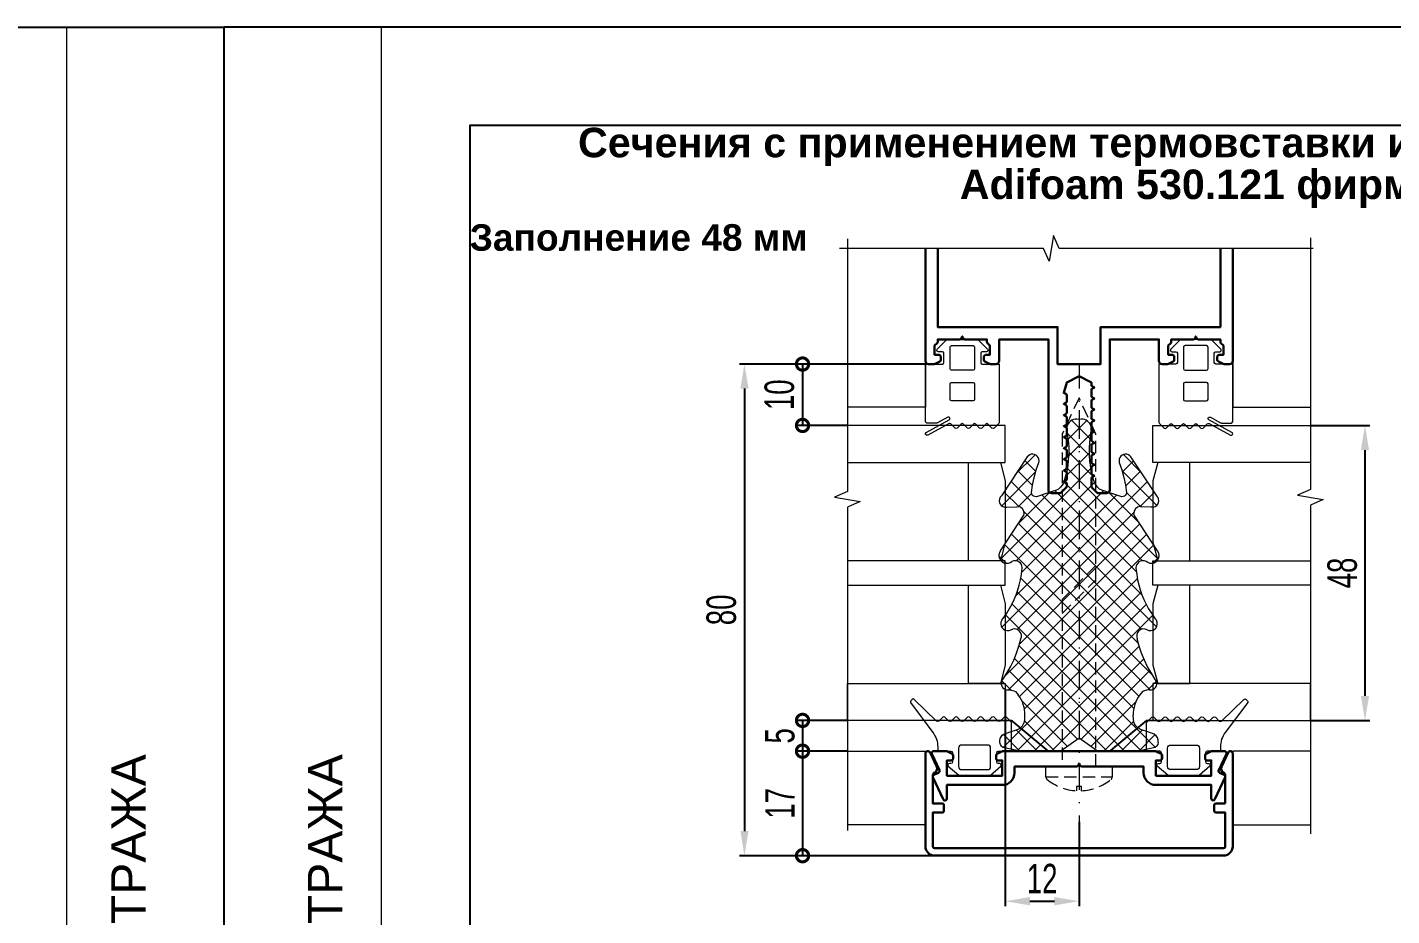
# Model space of a CAD drawing. Extents: x -37 to 8820, y -336 to 478.
# Drawn here: x 3550 to 3688.8, y 206.6 to 297 of the extents above; entities that cross this region are included whole.
import ezdxf

# ---------------------------------------------------------------- set-up
doc = ezdxf.new("R2010")
doc.units = 0
doc.header["$LTSCALE"] = 5
doc.linetypes.add('DASHDOT', pattern=[1, 0.5, -0.25, 0, -0.25])
doc.linetypes.add('HIDDEN', pattern=[0.375, 0.25, -0.125])
doc.layers.get('0').update_dxf_attribs({"linetype": 'CONTINUOUS', "lineweight": 30})
doc.layers.get('DEFPOINTS').update_dxf_attribs({"linetype": 'CONTINUOUS'})
for name, color, linetype, lineweight in [('1', 6, 'DASHDOT', 13), ('2', 3, 'HIDDEN', 13), ('Dimentions', 5, 'CONTINUOUS', 15), ('Glass', 5, 'CONTINUOUS', 20), ('Герлен', 7, 'CONTINUOUS', 60), ('Зигзаг', 1, 'CONTINUOUS', 15), ('Конструкции', 252, 'CONTINUOUS', 20), ('Текстовый', 7, 'CONTINUOUS', 9), ('Уплотнители', 1, 'CONTINUOUS', 20), ('Штриховка', 1, 'CONTINUOUS', 5)]:
    doc.layers.add(name, color=color, linetype=linetype, lineweight=lineweight)
doc.layers.add('Скрытые', color=14, linetype='CONTINUOUS', plot=False)
doc.styles.add('3', font='RUSS.SHX', dxfattribs={"width": 0.7, "height": 3})
doc.styles.add('Каталожный', font='arial.ttf', dxfattribs={"height": 2.5})
doc.styles.add('Фирм', font='arial.ttf', dxfattribs={"height": 3.5})
doc.dimstyles.new('MX1_6', dxfattribs={"dimtxt": 3, "dimasz": 2.5, "dimexe": 0.5, "dimexo": 0, "dimgap": 0.8, "dimtad": 1, "dimlfac": 1.6, "dimdsep": 46, "dimtxsty": '3', "dimcen": 0, "dimclrd": 256, "dimclre": 256, "dimclrt": 256, "dimaunit": 1, "dimadec": 0, "dimazin": 0, "dimtfac": 1, "dimtmove": 0, "dimatfit": 1, "dimfxl": 1, "dimtvp": 1, "dimtolj": 1, "dimtzin": 0, "dimarcsym": 0})

# ---------------------------------------------------------------- blocks, each defined once
blk = doc.blocks.new('*D1386')
at = {"layer": 'DEFPOINTS', "color": 0, "linetype": 'Continuous', "transparency": 16777216}
for p in [(3649.47, 229.63), (3656.97, 216.2), (3656.97, 208.12)]:
    blk.add_point(p, dxfattribs=at)
at = {"layer": 'Dimentions', "linetype": 'Continuous', "lineweight": -2, "transparency": 16777216}
for p, q in [((3649.47, 229.63), (3649.47, 207.62)), ((3656.97, 216.2), (3656.97, 207.62)), ((3651.97, 208.12), (3654.47, 208.12))]:
    blk.add_line(p, q, dxfattribs=at)
at = {"layer": 'Dimentions', "linetype": 'Continuous', "transparency": 16777216}
for points in [[(3651.97, 208.54), (3651.97, 207.7), (3649.47, 208.12)], [(3654.47, 208.54), (3654.47, 207.7), (3656.97, 208.12)]]:
    blk.add_solid(points, dxfattribs=at)
at = {"layer": 'Dimentions', "linetype": 'Continuous', "transparency": 16777216, "insert": (3653.22, 210.42), "char_height": 3, "attachment_point": 5, "style": '3'}
blk.add_mtext('\\A1;12', dxfattribs=at)
blk = doc.blocks.new('*D1389')
at = {"layer": 'DEFPOINTS', "color": 0, "linetype": 'Continuous', "transparency": 16777216}
for p in [(3680.52, 256.5), (3680.52, 226.5), (3686.05, 226.5)]:
    blk.add_point(p, dxfattribs=at)
at = {"layer": 'Dimentions', "linetype": 'Continuous', "lineweight": -2, "transparency": 16777216}
for p, q in [((3680.52, 256.5), (3686.55, 256.5)), ((3686.05, 254), (3686.05, 229)), ((3680.52, 226.5), (3686.55, 226.5))]:
    blk.add_line(p, q, dxfattribs=at)
at = {"layer": 'Dimentions', "linetype": 'Continuous', "transparency": 16777216}
for points in [[(3685.64, 254), (3686.47, 254), (3686.05, 256.5)], [(3685.64, 229), (3686.47, 229), (3686.05, 226.5)]]:
    blk.add_solid(points, dxfattribs=at)
at = {"layer": 'Dimentions', "linetype": 'Continuous', "transparency": 16777216, "insert": (3683.75, 241.5), "char_height": 3, "attachment_point": 5, "rotation": 90, "style": '3'}
blk.add_mtext('\\A1;48', dxfattribs=at)
blk = doc.blocks.new('_DotSmall')
at = {"color": 0, "linetype": 'ByBlock', "const_width": 0.5}
blk.add_lwpolyline([(-0.0625, 0, 1), (0.0625, 0, 1)], format="xyb", close=True, dxfattribs=at)
blk = doc.blocks.new('*D1390')
at = {"layer": 'DEFPOINTS', "color": 0, "linetype": 'Continuous', "transparency": 16777216}
for p in [(3633.43, 226.51), (3628.85, 223.38), (3633.43, 223.38)]:
    blk.add_point(p, dxfattribs=at)
at = {"layer": 'Dimentions', "linetype": 'Continuous', "lineweight": -2, "transparency": 16777216}
for p, q in [((3633.43, 226.51), (3628.35, 226.51)), ((3628.85, 226.51), (3628.85, 223.38)), ((3633.43, 223.38), (3628.35, 223.38))]:
    blk.add_line(p, q, dxfattribs=at)
at = {"layer": 'Dimentions', "linetype": 'Continuous', "lineweight": -2, "transparency": 16777216, "xscale": 2.5, "yscale": 2.5, "zscale": 2.5}
for p, rotation in [((3628.85, 226.51), 90), ((3628.85, 223.38), 270)]:
    blk.add_blockref('_DotSmall', p, dxfattribs=dict(at, rotation=rotation))
at = {"layer": 'Dimentions', "linetype": 'Continuous', "transparency": 16777216, "insert": (3626.55, 224.94), "char_height": 3, "attachment_point": 5, "rotation": 90, "style": '3'}
blk.add_mtext('\\A1;5', dxfattribs=at)
blk = doc.blocks.new('*D1391')
at = {"layer": 'DEFPOINTS', "color": 0, "linetype": 'Continuous', "transparency": 16777216}
for p in [(3633.43, 223.38), (3628.85, 212.75), (3644.66, 212.75)]:
    blk.add_point(p, dxfattribs=at)
at = {"layer": 'Dimentions', "linetype": 'Continuous', "lineweight": -2, "transparency": 16777216}
for p, q in [((3633.43, 223.38), (3628.35, 223.38)), ((3628.85, 223.38), (3628.85, 212.75)), ((3644.66, 212.75), (3628.35, 212.75))]:
    blk.add_line(p, q, dxfattribs=at)
at = {"layer": 'Dimentions', "linetype": 'Continuous', "lineweight": -2, "transparency": 16777216, "xscale": 2.5, "yscale": 2.5, "zscale": 2.5}
for p, rotation in [((3628.85, 223.38), 90), ((3628.85, 212.75), 270)]:
    blk.add_blockref('_DotSmall', p, dxfattribs=dict(at, rotation=rotation))
at = {"layer": 'Dimentions', "linetype": 'Continuous', "transparency": 16777216, "insert": (3626.55, 218.07), "char_height": 3, "attachment_point": 5, "rotation": 90, "style": '3'}
blk.add_mtext('\\A1;17', dxfattribs=at)
blk = doc.blocks.new('*D1392')
at = {"layer": 'DEFPOINTS', "color": 0, "linetype": 'Continuous', "transparency": 16777216}
for p in [(3642.59, 262.75), (3628.85, 256.51), (3633.43, 256.51)]:
    blk.add_point(p, dxfattribs=at)
at = {"layer": 'Dimentions', "linetype": 'Continuous', "lineweight": -2, "transparency": 16777216}
for p, q in [((3642.59, 262.75), (3628.35, 262.75)), ((3628.85, 262.75), (3628.85, 256.51)), ((3633.43, 256.51), (3628.35, 256.51))]:
    blk.add_line(p, q, dxfattribs=at)
at = {"layer": 'Dimentions', "linetype": 'Continuous', "lineweight": -2, "transparency": 16777216, "xscale": 2.5, "yscale": 2.5, "zscale": 2.5}
for p, rotation in [((3628.85, 262.75), 90), ((3628.85, 256.51), 270)]:
    blk.add_blockref('_DotSmall', p, dxfattribs=dict(at, rotation=rotation))
at = {"layer": 'Dimentions', "linetype": 'Continuous', "transparency": 16777216, "insert": (3626.5, 259.63), "char_height": 3, "attachment_point": 5, "rotation": 90, "style": '3'}
blk.add_mtext('\\A1;10', dxfattribs=at)
blk = doc.blocks.new('*D1393')
at = {"layer": 'DEFPOINTS', "color": 0, "linetype": 'Continuous', "transparency": 16777216}
for p in [(3641.95, 262.75), (3622.94, 212.75), (3645.28, 212.75)]:
    blk.add_point(p, dxfattribs=at)
at = {"layer": 'Dimentions', "linetype": 'Continuous', "lineweight": -2, "transparency": 16777216}
for p, q in [((3641.95, 262.75), (3622.44, 262.75)), ((3622.94, 260.25), (3622.94, 215.25)), ((3645.28, 212.75), (3622.44, 212.75))]:
    blk.add_line(p, q, dxfattribs=at)
at = {"layer": 'Dimentions', "linetype": 'Continuous', "transparency": 16777216}
for points in [[(3622.53, 260.25), (3623.36, 260.25), (3622.94, 262.75)], [(3622.53, 215.25), (3623.36, 215.25), (3622.94, 212.75)]]:
    blk.add_solid(points, dxfattribs=at)
at = {"layer": 'Dimentions', "linetype": 'Continuous', "transparency": 16777216, "insert": (3620.6, 237.75), "char_height": 3, "attachment_point": 5, "rotation": 90, "style": '3'}
blk.add_mtext('\\A1;80', dxfattribs=at)
blk = doc.blocks.new('8')
at = {"layer": 'Уплотнители'}
for points in [[(4.56, -0.45), (4.37, -0.4), (4.2, -0.29), (4.06, -0.14), (3.87, 0.65), (3.73, 1.45), (3.68, 2.27), (3.68, 5.74), (5, 7.6), (3.68, 9.46), (3.68, 12.93), (3.73, 13.75), (3.87, 14.55), (4.06, 15.34), (4.2, 15.49), (4.37, 15.6), (4.56, 15.67), (4.77, 15.67), (4.96, 15.63), (5.15, 15.54), (5.3, 15.41), (5.42, 15.25), (5.65, 14.61), (5.86, 13.95), (5.95, 13.74), (6.09, 13.53), (6.25, 13.37), (6.46, 13.25), (6.67, 13.16), (6.9, 13.12), (7.35, 13.1)], [(10.82, 15.45), (10.97, 15.37), (11.61, 14.95), (12.26, 14.57), (12.94, 14.24), (13.65, 13.95), (14.37, 13.71), (15.11, 13.52), (15.3, 13.46)], [(17, 15.46), (17.13, 15.35), (17.72, 14.95)], [(24.06, 15.59), (27.69, 13.22), (27.85, 13.18)], [(33.73, 12.76), (33.62, 12.88), (29.66, 15.5)], [(5.42, 15.25), (5.42, 15.23)], [(5.86, 13.95), (5.86, 13.94)], [(9.91, 14.76), (9.91, 14.77), (9.91, 14.69), (9.9, 14.47), (9.83, 14.25), (9.75, 14.06), (9.41, 13.78)], [(9.91, 14.69), (9.91, 14.67)], [(15.96, 14.7), (16.03, 14.54), (16.1, 14.35)], [(22.81, 14.77), (22.87, 14.58), (22.97, 14.43)], [(28.51, 15.16), (28.49, 14.97), (28.53, 13.95), (28.55, 13.79)], [(28.49, 14.97), (28.49, 14.96)], [(28.53, 13.95), (28.53, 13.94)], [(21.64, 13.46), (22.34, 13.4), (22.52, 13.41)], [(27.69, 13.22), (27.69, 13.2)], [(37.46, 7.37), (37.43, 7.6), (37.46, 7.83)], [(37.43, 7.6), (37.43, 7.59)], [(29.89, 4.27), (29.89, 4.25)], [(30.21, 5.29), (30.21, 5.27)], [(3.68, 3.08), (3.68, 3.07)], [(29.55, 3.26), (29.55, 3.25)], [(5.42, -0.04), (5.65, 0.59), (5.86, 1.25), (5.95, 1.47), (6.09, 1.67), (6.25, 1.83), (6.46, 1.95), (6.67, 2.04), (6.9, 2.08), (7.35, 2.1)], [(9.91, 0.42), (9.91, 0.43), (9.91, 0.51), (9.9, 0.73), (9.83, 0.95), (9.75, 1.14), (9.41, 1.42)], [(10.82, -0.25), (10.97, -0.15), (11.61, 0.25), (12.26, 0.64), (12.94, 0.96), (13.65, 1.25), (14.37, 1.49), (15.11, 1.68)], [(22.52, 1.79), (22.34, 1.82), (21.64, 1.74)], [(24.06, -0.38), (27.69, 1.98), (27.85, 2.02)], [(28.51, 0.04), (28.49, 0.23), (28.53, 1.25), (28.55, 1.42)], [(29.66, -0.3), (33.62, 2.32), (33.73, 2.44)], [(9.91, 0.51), (9.91, 0.5)], [(16.03, 0.66), (16.03, 0.68), (15.96, 0.5)], [(17.72, 0.25), (17.13, -0.15), (17, -0.26)], [(22.81, 0.43), (22.87, 0.62), (22.97, 0.77)], [(28.49, 0.23), (28.49, 0.21)], [(28.53, 1.25), (28.53, 1.23)]]:
    blk.add_lwpolyline(points, dxfattribs=at)
for points in [[(36.67, 8.84), (36.44, 8.87), (36.21, 8.84), (35.48, 8.73, -0.091156), (31.89, 8.92), (31.2, 9.11), (30.95, 9.19), (30.72, 9.33), (30.52, 9.49), (30.34, 9.68), (30.21, 9.91), (30.07, 10.43), (29.89, 10.93), (29.55, 11.94), (29.57, 12.09), (29.62, 12.23), (29.7, 12.33), (29.84, 12.4), (29.98, 12.43), (30.75, 12.32), (31.53, 12.16), (32.29, 11.95), (33.04, 11.69), (33.2, 11.67), (33.38, 11.69)], [(33.38, 3.51), (33.2, 3.53), (33.04, 3.51), (32.29, 3.25), (31.53, 3.04), (30.75, 2.88), (29.98, 2.77), (29.84, 2.8), (29.7, 2.87), (29.62, 2.99), (29.57, 3.11), (29.55, 3.26), (29.89, 4.27), (30.07, 4.77), (30.21, 5.29), (30.34, 5.52), (30.52, 5.71), (30.72, 5.87), (30.95, 6.01), (31.2, 6.09), (31.89, 6.28, -0.091156), (35.48, 6.47), (36.21, 6.36), (36.44, 6.34), (36.67, 6.36)]]:
    blk.add_lwpolyline(points, format="xyb", dxfattribs=at)
blk.add_arc((15.39, 1.02), 0.725, 331.9967, 113.1643, dxfattribs=at)
for points in [[(10.82, 15.45), (10.37, 15.67), (9.83, 15.27), (9.91, 14.77)], [(17, 15.46), (16.43, 15.77), (15.86, 15.32), (15.96, 14.7)], [(24.06, 15.59), (23.46, 16.04), (22.64, 15.46), (22.81, 14.77)], [(29.66, 15.5), (29.25, 15.91), (28.63, 15.72), (28.51, 15.16)], [(15.3, 13.46), (15.76, 13.39), (16.25, 13.87), (16.1, 14.35)], [(17.72, 14.95), (18.98, 14.14), (20.16, 13.71), (21.64, 13.46)], [(22.52, 13.41), (22.97, 13.53), (23.18, 14.02), (22.97, 14.43)], [(7.35, 13.1), (8.07, 13.09), (8.84, 13.34), (9.41, 13.78)], [(27.85, 13.18), (28.2, 13.15), (28.55, 13.44), (28.55, 13.79)], [(33.38, 11.69), (33.83, 11.79), (34.06, 12.41), (33.73, 12.76)], [(37.46, 7.83), (37.47, 8.29), (37.11, 8.76), (36.67, 8.84)], [(36.67, 6.36), (37.14, 6.49), (37.45, 6.87), (37.46, 7.37)], [(33.73, 2.44), (34.06, 2.79), (33.83, 3.41), (33.38, 3.51)], [(9.41, 1.42), (8.84, 1.87), (8.07, 2.11), (7.35, 2.1)], [(21.64, 1.74), (20.25, 1.51), (18.89, 1.04), (17.72, 0.25)], [(22.97, 0.77), (23.18, 1.19), (22.99, 1.66), (22.52, 1.79)], [(28.55, 1.42), (28.54, 1.77), (28.19, 2.05), (27.85, 2.02)], [(9.91, 0.43), (9.84, -0.07), (10.37, -0.47), (10.82, -0.25)], [(15.96, 0.5), (15.86, -0.12), (16.43, -0.57), (17, -0.26)], [(22.81, 0.43), (22.64, -0.26), (23.46, -0.84), (24.06, -0.38)], [(28.51, 0.04), (28.6, -0.5), (29.29, -0.69), (29.66, -0.3)], [(4.56, -0.45), (4.93, -0.51), (5.23, -0.36), (5.42, -0.04)]]:
    blk.add_open_spline(points, degree=3, dxfattribs=at)

msp = doc.modelspace()

# ---------------------------------------------------------------- hatches: boundary and pattern name
at = {"layer": 'Штриховка', "lineweight": 5}
h = msp.add_hatch(dxfattribs=at)
h.set_pattern_fill('NET', color=256, scale=10, angle=135, style=0)
h.set_pattern_definition([(135, (1487.951, -6871.3913), (-0.88388348, -0.88388348), []), (225, (1487.951, -6871.3913), (0.88388348, -0.88388348), [])])
h.paths.add_polyline_path([(3651.4322, 226.4938), (3651.4106, 226.3713), (3651.329, 226.1537), (3651.2065, 225.9496), (3651.0433, 225.7864), (3650.8392, 225.6504), (3650.6216, 225.5551), (3649.9686, 225.3511), (3649.3293, 225.1198), (3649.166, 224.9974), (3649.03, 224.8478), (3648.9484, 224.6573), (3648.9076, 224.4669), (3648.9076, 224.2628), (3648.9756, 224.0724), (3649.0844, 223.8955), (3649.234, 223.7595), (3650.023, 223.569), (3650.8256, 223.433), (3651.6418, 223.3786), (3655.1107, 223.3786), (3656.9744, 224.6981), (3656.9744, 226.4938)])
edge = h.paths.add_edge_path()
edge.add_line((3650.3359, 232.6425), (3650.0094, 231.9623))
edge.add_line((3650.0094, 231.9623), (3649.6285, 231.3094))
edge.add_line((3649.6285, 231.3094), (3649.2068, 230.67))
edge.add_line((3649.2068, 230.67), (3649.1252, 230.5204))
edge.add_spline(control_points=[(3649.1252, 230.5204), (3648.9071, 230.0676), (3649.3073, 229.5319), (3649.8054, 229.6089)], knot_values=[0, 0, 0, 0, 1, 1, 1, 1], degree=3, periodic=0)
edge.add_line((3649.8054, 229.6089), (3649.819, 229.6089))
edge.add_line((3649.819, 229.6089), (3649.887, 229.6089))
edge.add_line((3649.887, 229.6089), (3650.1047, 229.5953))
edge.add_line((3650.1047, 229.5953), (3650.3223, 229.5273))
edge.add_line((3650.3223, 229.5273), (3650.5128, 229.4457))
edge.add_line((3650.5128, 229.4457), (3650.7984, 229.1056))
edge.add_spline(control_points=[(3650.7984, 229.1056), (3651.2394, 228.5415), (3651.484, 227.7655), (3651.4786, 227.0515)], knot_values=[0, 0, 0, 0, 1, 1, 1, 1], degree=3, periodic=0)
edge.add_line((3651.4786, 227.0515), (3651.4514, 226.6026))
edge.add_line((3651.4514, 226.6026), (3651.4322, 226.4938))
edge.add_line((3651.4322, 226.4938), (3656.9744, 226.4938))
edge.add_line((3656.9744, 226.4938), (3656.9744, 232.6425))
edge.add_line((3656.9744, 232.6425), (3650.3359, 232.6425))
edge = h.paths.add_edge_path()
edge.add_line((3653.6415, 249.5923), (3652.6349, 249.2522))
edge.add_line((3652.6349, 249.2522), (3652.4853, 249.2658))
edge.add_line((3652.4853, 249.2658), (3652.3492, 249.3202))
edge.add_line((3652.3492, 249.3202), (3652.2404, 249.4019))
edge.add_line((3652.2404, 249.4019), (3652.1724, 249.5379))
edge.add_line((3652.1724, 249.5379), (3652.1452, 249.6739))
edge.add_line((3652.1452, 249.6739), (3652.254, 250.4493))
edge.add_line((3652.254, 250.4493), (3652.4172, 251.2247))
edge.add_line((3652.4172, 251.2247), (3652.6213, 251.9865))
edge.add_line((3652.6213, 251.9865), (3652.8798, 252.7347))
edge.add_line((3652.8798, 252.7347), (3652.907, 252.8979))
edge.add_line((3652.907, 252.8979), (3652.8798, 253.0748))
edge.add_spline(control_points=[(3652.8798, 253.0748), (3652.7807, 253.5296), (3652.1688, 253.759), (3651.8187, 253.4285)], knot_values=[0, 0, 0, 0, 1, 1, 1, 1], degree=3, periodic=0)
edge.add_line((3651.8187, 253.4285), (3651.6963, 253.3196))
edge.add_line((3651.6963, 253.3196), (3649.0708, 249.3611))
edge.add_spline(control_points=[(3649.0708, 249.3611), (3648.667, 248.9462), (3648.8586, 248.3261), (3649.4109, 248.2048)], knot_values=[0, 0, 0, 0, 1, 1, 1, 1], degree=3, periodic=0)
edge.add_line((3649.4109, 248.2048), (3649.6013, 248.1912))
edge.add_line((3649.6013, 248.1912), (3650.6216, 248.232))
edge.add_line((3650.6216, 248.232), (3650.7848, 248.2456))
edge.add_spline(control_points=[(3650.7848, 248.2456), (3651.1369, 248.2469), (3651.4271, 247.8953), (3651.397, 247.5518)], knot_values=[0, 0, 0, 0, 1, 1, 1, 1], degree=3, periodic=0)
edge.add_line((3651.4019, 247.5716), (3651.3562, 247.3886))
edge.add_line((3651.3562, 247.3886), (3648.9892, 243.7565))
edge.add_spline(control_points=[(3648.9892, 243.7565), (3648.5346, 243.1575), (3649.1143, 242.3388), (3649.8054, 242.505)], knot_values=[0, 0, 0, 0, 1, 1, 1, 1], degree=3, periodic=0)
edge.add_line((3649.8054, 242.505), (3649.9958, 242.573))
edge.add_line((3649.9958, 242.573), (3650.1455, 242.6682))
edge.add_spline(control_points=[(3650.1455, 242.6682), (3650.5558, 242.8834), (3651.0406, 242.6657), (3651.1657, 242.2193)], knot_values=[0, 0, 0, 0, 1, 1, 1, 1], degree=3, periodic=0)
edge.add_line((3651.1657, 242.2193), (3651.1793, 242.0424))
edge.add_line((3651.1793, 242.0424), (3651.1113, 241.3351))
edge.add_spline(control_points=[(3651.1113, 241.3351), (3650.8606, 239.8589), (3650.4391, 238.6815), (3649.6285, 237.4173)], knot_values=[0, 0, 0, 0, 1, 1, 1, 1], degree=3, periodic=0)
edge.add_line((3649.6285, 237.4173), (3649.2204, 236.8323))
edge.add_line((3649.2204, 236.8323), (3649.1116, 236.6963))
edge.add_spline(control_points=[(3649.1116, 236.6963), (3648.8078, 236.1252), (3649.2535, 235.5557), (3649.8734, 235.6624)], knot_values=[0, 0, 0, 0, 1, 1, 1, 1], degree=3, periodic=0)
edge.add_line((3649.8734, 235.6624), (3650.0366, 235.7305))
edge.add_line((3650.0366, 235.7305), (3650.2271, 235.7985))
edge.add_spline(control_points=[(3650.2271, 235.7985), (3650.7003, 235.9465), (3651.1836, 235.4629), (3651.1113, 234.9959)], knot_values=[0, 0, 0, 0, 1, 1, 1, 1], degree=3, periodic=0)
edge.add_line((3651.1155, 235.0104), (3651.0569, 234.8054))
edge.add_line((3651.0569, 234.8054), (3650.8665, 234.0709))
edge.add_line((3650.8665, 234.0709), (3650.6216, 233.3499))
edge.add_line((3650.6216, 233.3499), (3650.3359, 232.6425))
edge.add_line((3650.3359, 232.6425), (3663.6128, 232.6425))
edge.add_line((3663.6128, 232.6425), (3663.3272, 233.3499))
edge.add_line((3663.3272, 233.3499), (3663.0823, 234.0709))
edge.add_line((3663.0823, 234.0709), (3662.8918, 234.8054))
edge.add_arc((3663.5582, 235.0905), 0.7248, 61.996669, 203.164313, ccw=False)
edge.add_line((3663.8985, 235.7305), (3664.0753, 235.6624))
edge.add_spline(control_points=[(3664.0753, 235.6624), (3664.6952, 235.5557), (3665.1409, 236.1252), (3664.8371, 236.6963)], knot_values=[0, 0, 0, 0, 1, 1, 1, 1], degree=3, periodic=0)
edge.add_line((3664.8371, 236.6963), (3664.7283, 236.8323))
edge.add_line((3664.7283, 236.8323), (3664.3202, 237.4173))
edge.add_spline(control_points=[(3664.3202, 237.4173), (3663.5303, 238.5917), (3663.0689, 239.9459), (3662.8374, 241.3351)], knot_values=[0, 0, 0, 0, 1, 1, 1, 1], degree=3, periodic=0)
edge.add_line((3662.8374, 241.3351), (3662.7558, 242.0424))
edge.add_line((3662.7558, 242.0424), (3662.783, 242.2193))
edge.add_spline(control_points=[(3662.783, 242.2193), (3662.9188, 242.6836), (3663.3861, 242.8768), (3663.8033, 242.6682)], knot_values=[0, 0, 0, 0, 1, 1, 1, 1], degree=3, periodic=0)
edge.add_line((3663.8033, 242.6682), (3663.9529, 242.573))
edge.add_line((3663.9529, 242.573), (3664.1434, 242.505))
edge.add_spline(control_points=[(3664.1434, 242.505), (3664.8344, 242.3388), (3665.4141, 243.1575), (3664.9596, 243.7565)], knot_values=[0, 0, 0, 0, 1, 1, 1, 1], degree=3, periodic=0)
edge.add_line((3664.9596, 243.7565), (3662.5926, 247.3886))
edge.add_line((3662.5926, 247.3886), (3662.5518, 247.5518))
edge.add_spline(control_points=[(3662.5518, 247.5518), (3662.5221, 247.891), (3662.8041, 248.2374), (3663.1503, 248.2456)], knot_values=[0, 0, 0, 0, 1, 1, 1, 1], degree=3, periodic=0)
edge.add_line((3663.1503, 248.2456), (3663.3272, 248.232))
edge.add_line((3663.3272, 248.232), (3664.3474, 248.1912))
edge.add_line((3664.3474, 248.1912), (3664.5379, 248.2048))
edge.add_spline(control_points=[(3664.5379, 248.2048), (3665.0793, 248.2977), (3665.2663, 248.9842), (3664.8779, 249.3611)], knot_values=[0, 0, 0, 0, 1, 1, 1, 1], degree=3, periodic=0)
edge.add_line((3664.8779, 249.3611), (3662.2525, 253.3196))
edge.add_line((3662.2525, 253.3196), (3662.1301, 253.4285))
edge.add_spline(control_points=[(3662.1301, 253.4285), (3661.78, 253.759), (3661.1681, 253.5296), (3661.069, 253.0748)], knot_values=[0, 0, 0, 0, 1, 1, 1, 1], degree=3, periodic=0)
edge.add_line((3661.069, 253.0748), (3661.0418, 252.8979))
edge.add_line((3661.0418, 252.8979), (3661.069, 252.7347))
edge.add_line((3661.069, 252.7347), (3661.3275, 251.9865))
edge.add_line((3661.3275, 251.9865), (3661.5315, 251.2247))
edge.add_line((3661.5315, 251.2247), (3661.6948, 250.4493))
edge.add_line((3661.6948, 250.4493), (3661.8036, 249.6739))
edge.add_line((3661.8036, 249.6739), (3661.7764, 249.5379))
edge.add_line((3661.7764, 249.5379), (3661.7084, 249.4019))
edge.add_line((3661.7084, 249.4019), (3661.5859, 249.3202))
edge.add_line((3661.5859, 249.3202), (3661.4635, 249.2658))
edge.add_line((3661.4635, 249.2658), (3661.3139, 249.2522))
edge.add_line((3661.3139, 249.2522), (3660.3072, 249.5923))
edge.add_line((3660.3072, 249.5923), (3659.8039, 249.7692))
edge.add_line((3659.8039, 249.7692), (3659.287, 249.9052))
edge.add_line((3659.287, 249.9052), (3659.0557, 250.0412))
edge.add_line((3659.0557, 250.0412), (3658.8652, 250.2181))
edge.add_line((3658.8652, 250.2181), (3658.702, 250.4221))
edge.add_line((3658.702, 250.4221), (3658.566, 250.6534))
edge.add_line((3658.566, 250.6534), (3658.4844, 250.8982))
edge.add_line((3658.4844, 250.8982), (3658.2939, 251.592))
edge.add_arc((3667.9662, 253.9056), 9.9451, 172.618691, 193.452448, ccw=False)
edge.add_line((3658.1035, 255.1833), (3658.2123, 255.9043))
edge.add_line((3658.2123, 255.9043), (3658.2395, 256.1355))
edge.add_line((3658.2395, 256.1355), (3658.2123, 256.3668))
edge.add_spline(control_points=[(3658.2123, 256.3668), (3658.0799, 256.842), (3657.7071, 257.1513), (3657.2056, 257.1558)], knot_values=[0, 0, 0, 0, 1, 1, 1, 1], degree=3, periodic=0)
edge.add_line((3657.2056, 257.1558), (3656.9744, 257.1286))
edge.add_line((3656.9744, 257.1286), (3656.7431, 257.1558))
edge.add_spline(control_points=[(3656.7431, 257.1558), (3656.284, 257.1717), (3655.8149, 256.8069), (3655.7365, 256.3668)], knot_values=[0, 0, 0, 0, 1, 1, 1, 1], degree=3, periodic=0)
edge.add_line((3655.7365, 256.3668), (3655.7093, 256.1355))
edge.add_line((3655.7093, 256.1355), (3655.7365, 255.9043))
edge.add_line((3655.7365, 255.9043), (3655.8453, 255.1833))
edge.add_arc((3645.9826, 253.9056), 9.9451, 346.547552, 367.381309, ccw=False)
edge.add_line((3655.6548, 251.592), (3655.4644, 250.8982))
edge.add_line((3655.4644, 250.8982), (3655.3828, 250.6534))
edge.add_line((3655.3828, 250.6534), (3655.2467, 250.4221))
edge.add_line((3655.2467, 250.4221), (3655.0835, 250.2181))
edge.add_line((3655.0835, 250.2181), (3654.8931, 250.0412))
edge.add_line((3654.8931, 250.0412), (3654.6618, 249.9052))
edge.add_line((3654.6618, 249.9052), (3654.1449, 249.7692))
edge.add_line((3654.1449, 249.7692), (3653.6415, 249.5923))
edge = h.paths.add_edge_path()
edge.add_line((3656.9744, 232.6425), (3656.9744, 226.4938))
edge.add_line((3656.9744, 226.4938), (3662.5166, 226.4938))
edge.add_line((3662.5166, 226.4938), (3662.4974, 226.6026))
edge.add_line((3662.4974, 226.6026), (3662.4701, 227.0515))
edge.add_spline(control_points=[(3662.4701, 227.0515), (3662.4647, 227.7655), (3662.7093, 228.5418), (3663.1503, 229.1056)], knot_values=[0, 0, 0, 0, 1, 1, 1, 1], degree=3, periodic=0)
edge.add_line((3663.1503, 229.1056), (3663.436, 229.4457))
edge.add_line((3663.436, 229.4457), (3663.6264, 229.5273))
edge.add_line((3663.6264, 229.5273), (3663.8441, 229.5953))
edge.add_line((3663.8441, 229.5953), (3664.0617, 229.6089))
edge.add_line((3664.0617, 229.6089), (3664.0753, 229.6089))
edge.add_line((3664.0753, 229.6089), (3664.1434, 229.6089))
edge.add_spline(control_points=[(3664.1434, 229.6089), (3664.6469, 229.5362), (3665.0396, 230.0658), (3664.8235, 230.5204)], knot_values=[0, 0, 0, 0, 1, 1, 1, 1], degree=3, periodic=0)
edge.add_line((3664.8235, 230.5204), (3664.7283, 230.67))
edge.add_line((3664.7283, 230.67), (3664.3202, 231.3094))
edge.add_line((3664.3202, 231.3094), (3663.9393, 231.9623))
edge.add_line((3663.9393, 231.9623), (3663.6128, 232.6425))
edge.add_line((3663.6128, 232.6425), (3656.9744, 232.6425))
edge = h.paths.add_edge_path()
edge.add_line((3656.9744, 226.4938), (3656.9744, 224.6981))
edge.add_line((3656.9744, 224.6981), (3658.838, 223.3786))
edge.add_line((3658.838, 223.3786), (3658.8516, 223.3786))
edge.add_line((3658.8516, 223.3786), (3662.3069, 223.3786))
edge.add_line((3662.3069, 223.3786), (3663.1231, 223.433))
edge.add_line((3663.1231, 223.433), (3663.9257, 223.569))
edge.add_line((3663.9257, 223.569), (3664.7147, 223.7595))
edge.add_line((3664.7147, 223.7595), (3664.8643, 223.8955))
edge.add_line((3664.8643, 223.8955), (3664.9732, 224.0724))
edge.add_line((3664.9732, 224.0724), (3665.0276, 224.2628))
edge.add_spline(control_points=[(3665.0276, 224.2628), (3665.087, 224.6256), (3664.9378, 224.9335), (3664.6195, 225.1198)], knot_values=[0, 0, 0, 0, 1, 1, 1, 1], degree=3, periodic=0)
edge.add_line((3664.6195, 225.1198), (3663.9801, 225.3511))
edge.add_line((3663.9801, 225.3511), (3663.3272, 225.5551))
edge.add_line((3663.3272, 225.5551), (3663.1095, 225.6504))
edge.add_line((3663.1095, 225.6504), (3662.9055, 225.7864))
edge.add_line((3662.9055, 225.7864), (3662.7422, 225.9496))
edge.add_line((3662.7422, 225.9496), (3662.6198, 226.1537))
edge.add_line((3662.6198, 226.1537), (3662.5382, 226.3713))
edge.add_line((3662.5382, 226.3713), (3662.5166, 226.4938))
edge.add_line((3662.5166, 226.4938), (3656.9744, 226.4938))

# ---------------------------------------------------------------- linework, layer by layer
msp.add_lwpolyline([(3641.3494, 274.5174), (3641.3494, 263.0661, 0.41421356), (3641.6619, 262.7536), (3642.2426, 262.7536, 0.11643382), (3642.3265, 262.7734), (3642.8082, 263.0143, 0.28407904), (3642.9119, 263.182), (3642.9119, 263.5036, 0.41421356), (3642.7244, 263.6911), (3642.2869, 263.6911), (3642.2869, 264.6286), (3642.5445, 264.8862, 0.19891237), (3642.5994, 265.0188), (3642.5994, 265.2536), (3644.8272, 265.2536, 0.28407904), (3644.9949, 265.3572), (3645.0994, 265.5661), (3645.2038, 265.3572, 0.28407904), (3645.3715, 265.2536), (3647.5994, 265.2536), (3647.5994, 265.0188, 0.19891237), (3647.6543, 264.8862), (3647.9119, 264.6286), (3647.9119, 263.6911), (3647.4744, 263.6911, 0.41421356), (3647.2869, 263.5036), (3647.2869, 263.182, 0.28407904), (3647.3905, 263.0143), (3647.8723, 262.7734, 0.11643382), (3647.9561, 262.7536), (3648.5369, 262.7536, 0.41421356), (3648.8494, 263.0661), (3648.8494, 265.2536), (3653.8494, 265.2536), (3653.8494, 249.9411, 0.41421356), (3654.1619, 249.6286), (3655.0217, 249.6286, 0.19891237), (3655.1543, 249.6835), (3655.6695, 250.1987, 0.19891237), (3655.7244, 250.3313), (3655.7244, 250.544, 0.28407904), (3655.6207, 250.7117), (3655.4119, 250.8161), (3655.6207, 250.9205, 0.28407904), (3655.7244, 251.0882), (3655.7244, 251.669, 0.28407904), (3655.6207, 251.8367), (3655.4119, 251.9411), (3655.6207, 252.0455, 0.28407904), (3655.7244, 252.2132), (3655.7244, 252.794, 0.28407904), (3655.6207, 252.9617), (3655.4119, 253.0661), (3655.6207, 253.1705, 0.28407904), (3655.7244, 253.3382), (3655.7244, 253.919, 0.28407904), (3655.6207, 254.0867), (3655.4119, 254.1911), (3655.6207, 254.2955, 0.28407904), (3655.7244, 254.4632), (3655.7244, 255.044, 0.28407904), (3655.6207, 255.2117), (3655.4119, 255.3161), (3655.6207, 255.4205, 0.28407904), (3655.7244, 255.5882), (3655.7244, 256.169, 0.28407904), (3655.6207, 256.3367), (3655.4119, 256.4411), (3655.6207, 256.5455, 0.28407904), (3655.7244, 256.7132), (3655.7244, 257.294, 0.28407904), (3655.6207, 257.4617), (3655.4119, 257.5661), (3655.6207, 257.6705, 0.28407904), (3655.7244, 257.8382), (3655.7244, 258.419, 0.28407904), (3655.6207, 258.5867), (3655.4119, 258.6911), (3655.6207, 258.7955, 0.28407904), (3655.7244, 258.9632), (3655.7244, 259.544, 0.28407904), (3655.6207, 259.7117), (3655.4119, 259.8161), (3655.7244, 260.8786), (3656.9744, 261.5036), (3658.2244, 260.8786), (3658.2244, 260.6507, 0.28407904), (3658.328, 260.483), (3658.5369, 260.3786), (3658.328, 260.2742, 0.28407904), (3658.2244, 260.1065), (3658.2244, 259.5257, 0.28407904), (3658.328, 259.358), (3658.5369, 259.2536), (3658.328, 259.1492, 0.28407904), (3658.2244, 258.9815), (3658.2244, 258.4007, 0.28407904), (3658.328, 258.233), (3658.5369, 258.1286), (3658.328, 258.0242, 0.28407904), (3658.2244, 257.8565), (3658.2244, 257.2757, 0.28407904), (3658.328, 257.108), (3658.5369, 257.0036), (3658.328, 256.8992, 0.28407904), (3658.2244, 256.7315), (3658.2244, 256.1507, 0.28407904), (3658.328, 255.983), (3658.5369, 255.8786), (3658.328, 255.7742, 0.28407904), (3658.2244, 255.6065), (3658.2244, 255.0257, 0.28407904), (3658.328, 254.858), (3658.5369, 254.7536), (3658.328, 254.6492, 0.28407904), (3658.2244, 254.4815), (3658.2244, 253.9007, 0.28407904), (3658.328, 253.733), (3658.5369, 253.6286), (3658.328, 253.5242, 0.28407904), (3658.2244, 253.3565), (3658.2244, 252.7757, 0.28407904), (3658.328, 252.608), (3658.5369, 252.5036), (3658.328, 252.3992, 0.28407904), (3658.2244, 252.2315), (3658.2244, 251.6507, 0.28407904), (3658.328, 251.483), (3658.5369, 251.3786), (3658.328, 251.2742, 0.28407904), (3658.2244, 251.1065), (3658.2244, 250.3313, 0.19891237), (3658.2793, 250.1987), (3658.7945, 249.6835, 0.19891237), (3658.927, 249.6286), (3659.7869, 249.6286, 0.41421356), (3660.0994, 249.9411), (3660.0994, 265.2536), (3665.0994, 265.2536), (3665.0994, 263.0661, 0.41421356), (3665.4119, 262.7536), (3665.9926, 262.7536, 0.11643382), (3666.0765, 262.7734), (3666.5582, 263.0143, 0.28407904), (3666.6619, 263.182), (3666.6619, 263.5036, 0.41421356), (3666.4744, 263.6911), (3666.0369, 263.6911), (3666.0369, 264.6286), (3666.2945, 264.8862, 0.19891237), (3666.3494, 265.0188), (3666.3494, 265.2536), (3668.5772, 265.2536, 0.28407904), (3668.7449, 265.3572), (3668.8494, 265.5661), (3668.9538, 265.3572, 0.28407904), (3669.1215, 265.2536), (3671.3494, 265.2536), (3671.3494, 265.0188, 0.19891237), (3671.4043, 264.8862), (3671.6619, 264.6286), (3671.6619, 263.6911), (3671.2244, 263.6911, 0.41421356), (3671.0369, 263.5036), (3671.0369, 263.182, 0.28407904), (3671.1405, 263.0143), (3671.6223, 262.7734, 0.11643382), (3671.7061, 262.7536), (3672.2869, 262.7536, 0.41421356), (3672.5994, 263.0661), (3672.5994, 274.5174)], format="xyb")
msp.add_lwpolyline([(3642.5994, 274.5174), (3642.5994, 266.5036), (3654.7869, 266.5036), (3654.7869, 262.7536), (3659.1619, 262.7536), (3659.1619, 266.5036), (3671.3494, 266.5036), (3671.3494, 274.5174)])
for points in [[(3671.8494, 218.0661), (3671.8494, 220.8919, 0.27973928), (3671.6475, 221.2246, -0.40155944), (3671.4529, 221.7976), (3672.1228, 223.2342, -0.80258485), (3672.5994, 223.1286), (3672.5994, 213.6911, -0.41421356), (3671.6619, 212.7536), (3642.2869, 212.7536, -0.41421356), (3641.3494, 213.6911), (3641.3494, 223.1286, -0.80258485), (3641.826, 223.2342), (3642.4959, 221.7976, -0.40155944), (3642.3013, 221.2246, 0.27973928), (3642.0994, 220.8919), (3642.0994, 218.0661), (3643.0369, 218.0661, -0.41421356), (3643.2244, 217.8786), (3643.2244, 217.3161, -0.41421356), (3643.0369, 217.1286), (3642.0994, 217.1286), (3642.0994, 213.6911, 0.41421356), (3642.2869, 213.5036), (3671.6619, 213.5036, 0.41421356), (3671.8494, 213.6911), (3671.8494, 217.1286), (3670.9119, 217.1286, -0.41421356), (3670.7244, 217.3161), (3670.7244, 217.8786, -0.41421356), (3670.9119, 218.0661)], [(3649.2061, 223.3786, 0.11643382), (3649.1223, 223.3588), (3648.6405, 223.1179, 0.28407904), (3648.5369, 222.9502), (3648.5369, 222.6286, 0.41421356), (3648.7244, 222.4411), (3649.1619, 222.4411), (3649.1619, 220.8786), (3643.5369, 220.8786), (3643.5369, 222.4411), (3643.9744, 222.4411, 0.41421356), (3644.1619, 222.6286), (3644.1619, 222.9502, 0.28407904), (3644.0582, 223.1179), (3643.5765, 223.3588, 0.11643382), (3643.4926, 223.3786), (3642.1619, 223.3786, 0.54861879), (3641.9919, 223.1118), (3642.7701, 221.443, -0.41421356), (3642.6794, 221.1938), (3642.2076, 220.9738, 0.41421356), (3642.1169, 220.7247), (3643.1604, 218.4868, 0.29147342), (3643.3304, 218.3786), (3643.3494, 218.3786, 0.41421356), (3643.5369, 218.5661), (3643.5369, 219.9411), (3649.1619, 219.9411, 0.41421356), (3650.4119, 221.1911), (3650.4119, 221.8161), (3656.7022, 221.8161, 0.28407904), (3656.8699, 221.9197), (3656.9744, 222.1286), (3657.0788, 221.9197, 0.28407904), (3657.2465, 221.8161), (3663.5369, 221.8161), (3663.5369, 221.1911, 0.41421356), (3664.7869, 219.9411), (3670.4119, 219.9411), (3670.4119, 218.5661, 0.41421356), (3670.5994, 218.3786), (3670.6184, 218.3786, 0.29147342), (3670.7883, 218.4868), (3671.8318, 220.7247, 0.41421356), (3671.7411, 220.9738), (3671.2693, 221.1938, -0.41421356), (3671.1786, 221.443), (3671.9568, 223.1118, 0.54861879), (3671.7869, 223.3786), (3670.4561, 223.3786, 0.11643382), (3670.3723, 223.3588), (3669.8905, 223.1179, 0.28407904), (3669.7869, 222.9502), (3669.7869, 222.6286, 0.41421356), (3669.9744, 222.4411), (3670.4119, 222.4411), (3670.4119, 220.8786), (3664.7869, 220.8786), (3664.7869, 222.4411), (3665.2244, 222.4411, 0.41421356), (3665.4119, 222.6286), (3665.4119, 222.9502, 0.28407904), (3665.3082, 223.1179), (3664.8265, 223.3588, 0.11643382), (3664.7426, 223.3786)]]:
    msp.add_lwpolyline(points, format="xyb", close=True)
at = {"layer": '1'}
for p, q in [((3656.9744, 262.7536), (3656.9744, 212.7536)), ((3656.9744, 258.0661), (3656.9744, 226.8161))]:
    msp.add_line(p, q, dxfattribs=at)
at = {"layer": '2'}
msp.add_line((3653.5994, 220.76), (3660.3494, 220.76), dxfattribs=at)
for points in [[(3658.6931, 221.8161), (3658.6931, 255.6302), (3656.9744, 259.3161), (3655.2556, 255.6302), (3655.2556, 221.8161)], [(3655.2556, 237.382), (3658.6931, 240.8195), (3658.6931, 242.2518), (3655.2556, 238.8143)]]:
    msp.add_lwpolyline(points, close=True, dxfattribs=at)
msp.add_lwpolyline([(3656.7288, 219.3532, -0.16184886), (3653.713, 220.519, -0.22388754), (3653.5994, 220.76), (3653.5994, 221.8161), (3660.3494, 221.8161), (3660.3494, 220.76, -0.22388754), (3660.2357, 220.519, -0.16184886), (3657.22, 219.3532), (3657.22, 219.7909), (3656.7288, 219.7909)], format="xyb", close=True, dxfattribs=at)
at = {"layer": 'Dimentions', "linetype": 'Continuous'}
for p, q in [((3554, 297), (3554, 0)), ((3586, 297), (3586, 0))]:
    msp.add_line(p, q, dxfattribs=at)
at = {"layer": 'Glass'}
for points in [[(3633.4293, 252.7536), (3649.4744, 252.7536), (3649.4744, 256.5036), (3633.4293, 256.5036)], [(3680.5195, 252.7536), (3664.4744, 252.7536), (3664.4744, 256.5036), (3680.5195, 256.5036)], [(3648.972, 242.7536), (3645.7244, 242.7536), (3645.7244, 252.7536), (3648.972, 252.7536), (3649.4744, 250.8786), (3649.4744, 244.6286)], [(3664.9768, 242.7536), (3668.2244, 242.7536), (3668.2244, 252.7536), (3664.9768, 252.7536), (3664.4744, 250.8786), (3664.4744, 244.6286)], [(3633.4293, 240.2536), (3649.4744, 240.2536), (3649.4744, 242.7536), (3633.4293, 242.7536)], [(3680.5195, 240.2536), (3664.4744, 240.2536), (3664.4744, 242.7536), (3680.5195, 242.7536)], [(3648.972, 230.2536), (3645.7244, 230.2536), (3645.7244, 240.2536), (3648.972, 240.2536), (3649.4744, 238.3786), (3649.4744, 232.1286)], [(3664.9768, 230.2536), (3668.2244, 230.2536), (3668.2244, 240.2536), (3664.9768, 240.2536), (3664.4744, 238.3786), (3664.4744, 232.1286)], [(3633.4293, 230.2536), (3649.4744, 230.2536), (3649.4744, 226.5036), (3633.4293, 226.5036)], [(3680.5195, 230.2536), (3664.4744, 230.2536), (3664.4744, 226.5036), (3680.5195, 226.5036)]]:
    msp.add_lwpolyline(points, close=True, dxfattribs=at)
at = {"layer": 'Герлен', "ltscale": 2, "const_width": 0.1875}
msp.add_lwpolyline([(3644.0369, 226.5036), (3650.0994, 226.5036), (3653.8494, 223.3786), (3660.0994, 223.3786), (3663.8494, 226.5036), (3669.9119, 226.5036)], dxfattribs=at)
at = {"layer": 'Зигзаг'}
for points in [[(3633.4293, 275.4737), (3633.4293, 249.7821), (3632.1114, 249.2013), (3634.7241, 248.7657), (3633.4293, 248.1832), (3633.4293, 215.3012)], [(3680.7877, 274.5174), (3654.9499, 274.5174), (3654.3691, 275.8353), (3653.9334, 273.2226), (3653.3509, 274.5174), (3632.5953, 274.5174)], [(3680.5195, 275.5771), (3680.5195, 249.9892), (3679.2016, 249.4084), (3681.8143, 248.9727), (3680.5195, 248.3902), (3680.5195, 214.9659)]]:
    msp.add_lwpolyline(points, dxfattribs=at)
at = {"layer": 'Конструкции'}
for points in [[(3641.3494, 274.5174), (3641.3494, 258.3786), (3633.4293, 258.3757)], [(3672.5994, 274.5174), (3672.5994, 258.3786), (3680.5195, 258.3786)], [(3633.4293, 223.3757), (3641.3494, 223.3786), (3641.3494, 215.8786), (3633.4293, 215.8757)], [(3680.5195, 223.3786), (3672.5994, 223.3786), (3672.5994, 215.8786), (3680.5195, 215.8786)]]:
    msp.add_lwpolyline(points, dxfattribs=at)
at = {"layer": 'Скрытые', "linetype": 'Continuous'}
for points in [[(3360, 297), (3570, 297), (3570, 0), (3360, 0)], [(3780, 297), (3570, 297), (3570, 0), (3780, 0)], [(3760, 10), (3760, 287), (3595, 287), (3595, 10)]]:
    msp.add_lwpolyline(points, close=True, dxfattribs=at)
at = {"layer": 'Уплотнители'}
for points in [[(3643.6186, 257.3395), (3642.5736, 256.7725, -0.12491271), (3642.4991, 256.7536), (3641.5056, 256.7536, -0.41421356), (3641.3494, 256.9098), (3641.3494, 262.7536), (3643.0681, 262.7536, 0.41421356), (3643.2244, 262.9098), (3643.2244, 263.8473, 0.41421356), (3643.0681, 264.0036), (3642.6619, 264.0036, -0.66858666), (3642.5515, 264.2705), (3643.4911, 265.208, -0.19861919), (3643.6015, 265.2536), (3646.5973, 265.2536, -0.19861919), (3646.7076, 265.208), (3647.6472, 264.2705, -0.66858666), (3647.5369, 264.0036), (3647.1306, 264.0036, 0.41421356), (3646.9744, 263.8473), (3646.9744, 262.9098, 0.41421356), (3647.1306, 262.7536), (3648.8494, 262.7536), (3648.8494, 256.8183, -0.19891237), (3648.8036, 256.7078), (3648.3349, 256.2391, -0.41421356), (3648.1139, 256.2391), (3647.7099, 256.6431, 0.41421356), (3647.4889, 256.6431), (3647.0849, 256.2391, -0.41421356), (3646.8639, 256.2391), (3646.4599, 256.6431, 0.41421356), (3646.2389, 256.6431), (3645.8349, 256.2391, -0.41421356), (3645.6139, 256.2391), (3645.2099, 256.6431, 0.41421356), (3644.9889, 256.6431), (3644.5849, 256.2391, -0.41421356), (3644.3639, 256.2391), (3643.9318, 256.6711, 0.33207606), (3643.7469, 256.698), (3641.5801, 255.5225, -1), (3641.4311, 255.7972), (3643.7676, 257.0648, 1)], [(3670.3301, 257.3395), (3671.3752, 256.7725, 0.12491271), (3671.4497, 256.7536), (3672.4431, 256.7536, 0.41421356), (3672.5994, 256.9098), (3672.5994, 262.7536), (3670.8806, 262.7536, -0.41421356), (3670.7244, 262.9098), (3670.7244, 263.8473, -0.41421356), (3670.8806, 264.0036), (3671.2869, 264.0036, 0.66858666), (3671.3972, 264.2705), (3670.4576, 265.208, 0.19861919), (3670.3473, 265.2536), (3667.3515, 265.2536, 0.19861919), (3667.2411, 265.208), (3666.3015, 264.2705, 0.66858666), (3666.4119, 264.0036), (3666.8181, 264.0036, -0.41421356), (3666.9744, 263.8473), (3666.9744, 262.9098, -0.41421356), (3666.8181, 262.7536), (3665.0994, 262.7536), (3665.0994, 256.8183, 0.19891237), (3665.1451, 256.7078), (3665.6139, 256.2391, 0.41421356), (3665.8349, 256.2391), (3666.2389, 256.6431, -0.41421356), (3666.4599, 256.6431), (3666.8639, 256.2391, 0.41421356), (3667.0849, 256.2391), (3667.4889, 256.6431, -0.41421356), (3667.7099, 256.6431), (3668.1139, 256.2391, 0.41421356), (3668.3349, 256.2391), (3668.7389, 256.6431, -0.41421356), (3668.9599, 256.6431), (3669.3639, 256.2391, 0.41421356), (3669.5849, 256.2391), (3670.0169, 256.6711, -0.33207606), (3670.2019, 256.698), (3672.3686, 255.5225, 1), (3672.5176, 255.7972), (3670.1811, 257.0648, -1)], [(3644.0056, 264.6286), (3646.1931, 264.6286, -0.41421356), (3646.3494, 264.4723), (3646.3494, 262.2848, -0.41421356), (3646.1931, 262.1286), (3644.0056, 262.1286, -0.41421356), (3643.8494, 262.2848), (3643.8494, 264.4723, -0.41421356)], [(3669.9431, 264.6286), (3667.7556, 264.6286, 0.41421356), (3667.5994, 264.4723), (3667.5994, 262.2848, 0.41421356), (3667.7556, 262.1286), (3669.9431, 262.1286, 0.41421356), (3670.0994, 262.2848), (3670.0994, 264.4723, 0.41421356)], [(3644.0056, 260.8786), (3646.1931, 260.8786, -0.41421356), (3646.3494, 260.7223), (3646.3494, 259.1598, -0.41421356), (3646.1931, 259.0036), (3644.0056, 259.0036, -0.41421356), (3643.8494, 259.1598), (3643.8494, 260.7223, -0.41421356)], [(3669.9431, 260.8786), (3667.7556, 260.8786, 0.41421356), (3667.5994, 260.7223), (3667.5994, 259.1598, 0.41421356), (3667.7556, 259.0036), (3669.9431, 259.0036, 0.41421356), (3670.0994, 259.1598), (3670.0994, 260.7223, 0.41421356)], [(3648.7556, 222.1286, -0.41421356), (3648.5994, 222.2848), (3648.5994, 223.2223, -0.41421356), (3648.7556, 223.3786), (3650.0994, 223.3786), (3650.0994, 226.2665, 0.19891237), (3650.0628, 226.3549), (3649.5849, 226.8328, 0.41421356), (3649.3639, 226.8328), (3648.9599, 226.4288, -0.41421356), (3648.7389, 226.4288), (3648.3349, 226.8328, 0.41421356), (3648.1139, 226.8328), (3647.7099, 226.4288, -0.41421356), (3647.4889, 226.4288), (3647.0849, 226.8328, 0.41421356), (3646.8639, 226.8328), (3646.4599, 226.4288, -0.41421356), (3646.2389, 226.4288), (3645.8349, 226.8328, 0.41421356), (3645.6139, 226.8328), (3645.2099, 226.4288, -0.41421356), (3644.9889, 226.4288), (3644.5849, 226.8328, 0.41421356), (3644.3639, 226.8328), (3643.9599, 226.4288, -0.41421356), (3643.7389, 226.4288), (3643.3349, 226.8328, 0.41421356), (3643.1139, 226.8328), (3642.7099, 226.4288, -0.41421356), (3642.4889, 226.4288), (3640.2099, 228.6431, 0.41421356), (3639.9889, 228.6431), (3639.8576, 228.5118, 0.29253821), (3639.8214, 228.3473), (3642.1022, 225.2941, -0.16178775), (3642.5994, 223.7979), (3642.5994, 223.3786), (3643.9431, 223.3786, -0.41421356), (3644.0994, 223.2223), (3644.0994, 222.2848, -0.41421356), (3643.9431, 222.1286), (3643.7869, 222.1286, 0.66858666), (3643.6765, 221.8617), (3644.7411, 220.9242, 0.19861919), (3644.8515, 220.8786), (3647.8473, 220.8786, 0.19861919), (3647.9576, 220.9242), (3649.0222, 221.8617, 0.66858666), (3648.9119, 222.1286)], [(3665.1931, 222.1286, 0.41421356), (3665.3494, 222.2848), (3665.3494, 223.2223, 0.41421356), (3665.1931, 223.3786), (3663.8494, 223.3786), (3663.8494, 226.2665, -0.19891237), (3663.886, 226.3549), (3664.3639, 226.8328, -0.41421356), (3664.5849, 226.8328), (3664.9889, 226.4288, 0.41421356), (3665.2099, 226.4288), (3665.6139, 226.8328, -0.41421356), (3665.8349, 226.8328), (3666.2389, 226.4288, 0.41421356), (3666.4599, 226.4288), (3666.8639, 226.8328, -0.41421356), (3667.0849, 226.8328), (3667.4889, 226.4288, 0.41421356), (3667.7099, 226.4288), (3668.1139, 226.8328, -0.41421356), (3668.3349, 226.8328), (3668.7389, 226.4288, 0.41421356), (3668.9599, 226.4288), (3669.3639, 226.8328, -0.41421356), (3669.5849, 226.8328), (3669.9889, 226.4288, 0.41421356), (3670.2099, 226.4288), (3670.6139, 226.8328, -0.41421356), (3670.8349, 226.8328), (3671.2389, 226.4288, 0.41421356), (3671.4599, 226.4288), (3673.7389, 228.6431, -0.41421356), (3673.9599, 228.6431), (3674.0912, 228.5118, -0.29253821), (3674.1273, 228.3473), (3671.8465, 225.2941, 0.16178775), (3671.3494, 223.7979), (3671.3494, 223.3786), (3670.0056, 223.3786, 0.41421356), (3669.8494, 223.2223), (3669.8494, 222.2848, 0.41421356), (3670.0056, 222.1286), (3670.1619, 222.1286, -0.66858666), (3670.2722, 221.8617), (3669.2076, 220.9242, -0.19861919), (3669.0973, 220.8786), (3666.1015, 220.8786, -0.19861919), (3665.9911, 220.9242), (3664.9265, 221.8617, -0.66858666), (3665.0369, 222.1286)], [(3645.0369, 221.5036), (3647.6619, 221.5036, 0.41421356), (3647.9744, 221.8161), (3647.9744, 223.6911, 0.41421356), (3647.6619, 224.0036), (3645.0369, 224.0036, 0.41421356), (3644.7244, 223.6911), (3644.7244, 221.8161, 0.41421356)], [(3668.9119, 221.5036), (3666.2869, 221.5036, -0.41421356), (3665.9744, 221.8161), (3665.9744, 223.6911, -0.41421356), (3666.2869, 224.0036), (3668.9119, 224.0036, -0.41421356), (3669.2244, 223.6911), (3669.2244, 221.8161, -0.41421356)]]:
    msp.add_lwpolyline(points, format="xyb", close=True, dxfattribs=at)

# ---------------------------------------------------------------- block references
at = {"layer": 'Dimentions', "rotation": 90}
msp.add_blockref('8', (3664.5746, 219.6985), dxfattribs=at)

# ---------------------------------------------------------------- texts
at = {"layer": 'Текстовый', "style": 'Фирм'}
for p in [(3562.0431, 140.6503), (3582.0431, 140.6503)]:
    msp.add_text('ОСНОВНЫЕ  СЕЧЕНИЯ  ВИТРАЖА', height=3.5, rotation=90, dxfattribs=at).set_placement(p)
at = {"layer": 'Текстовый', "linetype": 'Continuous', "insert": (3677.5, 282.7033), "char_height": 3, "width": 165, "attachment_point": 5, "line_spacing_factor": 0.85, "style": 'Каталожный'}
msp.add_mtext('{\\fArial|b1|i0|c204|p34;Сечения с применением термовставки из вспененного полиэтилена\\PAdifoam 530.121 фирмы ADITIM}', dxfattribs=at)
at = {"layer": 'Текстовый', "linetype": 'Continuous', "insert": (3595, 276.9734), "char_height": 2.7, "width": 42.664921, "attachment_point": 1, "style": 'Каталожный'}
msp.add_mtext('\\pxql;{\\fArial|b1|i0|c204|p34;Заполнение 48 мм}', dxfattribs=at)

# ---------------------------------------------------------------- dimensions: what is measured, and where the dimension line sits
at = {"layer": 'Dimentions', "linetype": 'Continuous'}
for base, p1, p2, picture, middle in [((3622.9426, 212.7536), (3641.9522, 262.7536), (3645.2845, 212.7536), '*D1393', (3620.5998, 237.7536)), ((3686.0525, 226.5036), (3680.5195, 256.5036), (3680.5195, 226.5036), '*D1389', (3683.7525, 241.5036))]:
    dim = msp.add_linear_dim(base=base, p1=p1, p2=p2, angle=90, dimstyle='MX1_6', dxfattribs=at)
    dim.commit()
    dim.dimension.update_dxf_attribs({"geometry": picture, "text_midpoint": middle})
for base, p1, p2, picture, middle in [((3628.8451, 256.5065), (3642.5898, 262.7536), (3633.4293, 256.5065), '*D1392', (3626.5022, 259.63)), ((3628.8451, 223.3786), (3633.4293, 226.5065), (3633.4293, 223.3786), '*D1390', (3626.5451, 224.9425)), ((3628.8451, 212.7536), (3633.4293, 223.3786), (3644.6595, 212.7536), '*D1391', (3626.5451, 218.0661))]:
    dim = msp.add_linear_dim(base=base, p1=p1, p2=p2, angle=90, dimstyle='MX1_6', override={"dimdec": 0, "dimblk1": 'DotSmall', "dimblk2": 'DotSmall', "dimsah": 1}, dxfattribs=at)
    dim.commit()
    dim.dimension.update_dxf_attribs({"geometry": picture, "text_midpoint": middle})
dim = msp.add_linear_dim(base=(3656.9744, 208.1185), p1=(3649.4744, 229.6286), p2=(3656.9744, 216.1964), dimstyle='MX1_6', dxfattribs=at)
dim.commit()
dim.dimension.update_dxf_attribs({"geometry": '*D1386', "text_midpoint": (3653.2244, 210.4185)})

doc.saveas('drawing.dxf')
